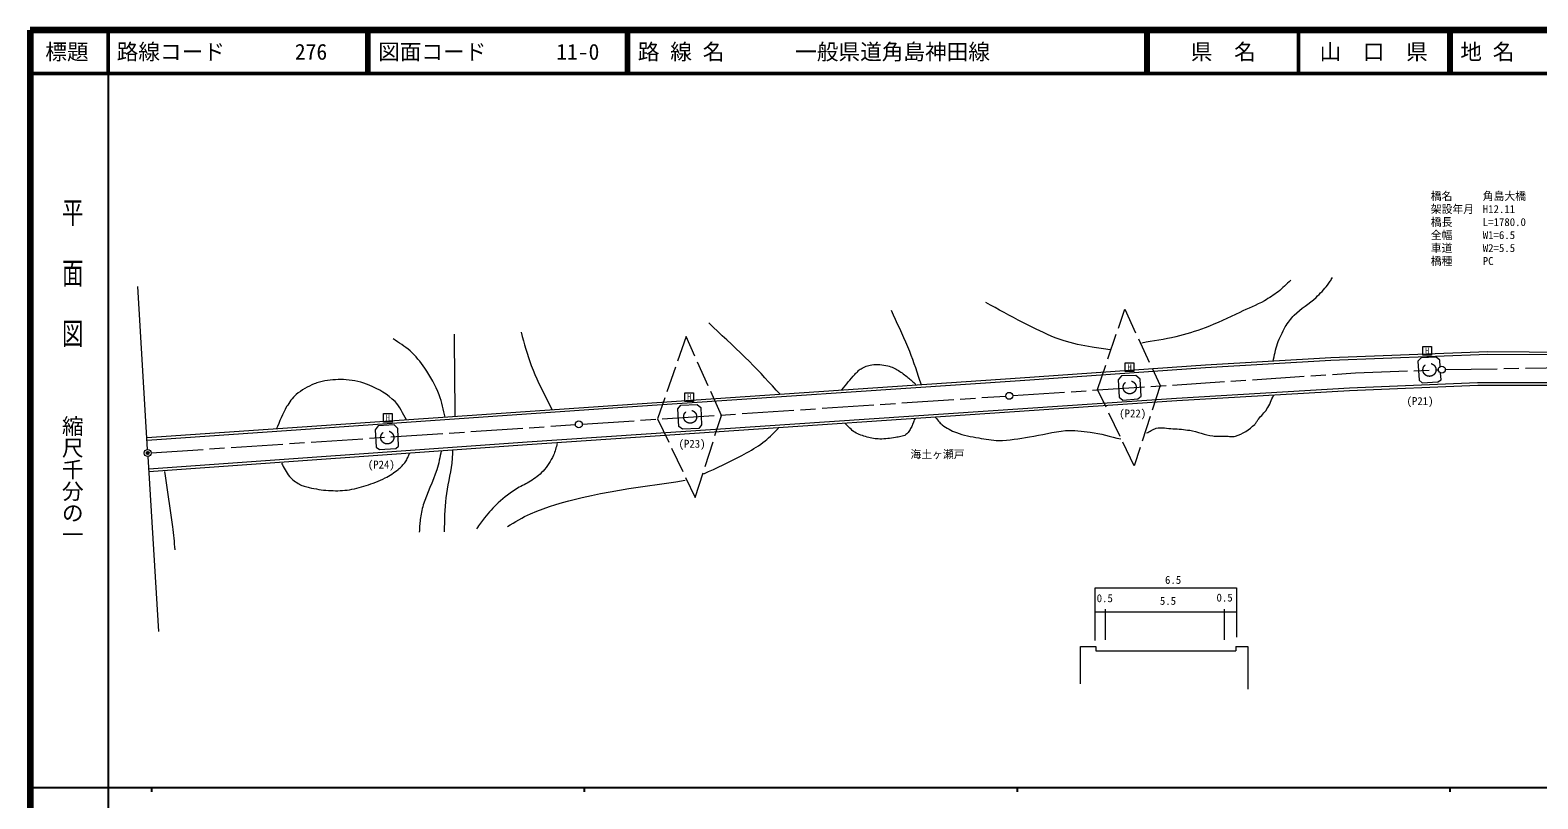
# Model space of a CAD drawing. Units: millimetres, scale not verified. Extents: x 40000 to 680000, y 20000 to 380000.
# Drawn here: x 40000 to 388297, y 202409 to 380000 of the extents above; entities that cross this region are included whole.
import ezdxf
from ezdxf.enums import TextEntityAlignment as Align

# ---------------------------------------------------------------- set-up
doc = ezdxf.new("R2010")
doc.units = ezdxf.units.MM
doc.header["$LTSCALE"] = 1000
doc.header["$PDMODE"] = 32
doc.header["$PDSIZE"] = 500
doc.linetypes.add('CHAIN', pattern=[18.5, 12, -1.5, 3.5, -1.5])
doc.linetypes.add('DASHED', pattern=[7.5, 6, -1.5])
for name, color, linetype, lineweight in [('M-BGD', 7, 'DASHED', 13), ('M-BGD-EXST', 7, 'Continuous', 13), ('M-BMK', 2, 'CHAIN', 13), ('M-STR-HTXT', 7, 'Continuous', 13), ('M-TTL', 2, 'Continuous', 140), ('M-TTL-BAND', 7, 'Continuous', 25), ('M-TTL-LINE', 7, 'Continuous', 50), ('S-BGD', 7, 'Continuous', 13)]:
    doc.layers.add(name, color=color, linetype=linetype, lineweight=lineweight)
for name, color, linetype in [('M-OTRS', 6, 'Continuous'), ('M-TTL-TXT', 7, 'Continuous'), ('S-BGD-HTXT', 7, 'Continuous')]:
    doc.layers.add(name, color=color, linetype=linetype)
doc.styles.add('@ＭＳ ゴシック', font='')
doc.styles.add('ＭＳ ゴシック', font='')
doc.styles.get('@ＭＳ ゴシック').set_extended_font_data('@MS Gothic')
doc.styles.get('ＭＳ ゴシック').set_extended_font_data('MS Gothic')

msp = doc.modelspace()

# ---------------------------------------------------------------- linework, layer by layer
at = {"layer": 'M-BGD'}
for p, q in [((286588, 296951), (292855, 315519)), ((292855, 315519), (301037, 297879)), ((191542, 309223), (184898, 290191)), ((199694, 291003), (191542, 309223)), ((361369, 304305), (360557, 303522)), ((360557, 303522), (360847, 299141)), ((364779, 304421), (361369, 304305)), ((365620, 303769), (364779, 304421)), ((365725, 302264), (365620, 303769)), ((292130, 300128), (291376, 299199)), ((295408, 300244), (292130, 300128)), ((296395, 299344), (295408, 300244)), ((365939, 299185), (365825, 300820)), ((295060, 279369), (286588, 296951)), ((291376, 299199), (291608, 295210)), ((301037, 297879), (295060, 279369)), ((296641, 295471), (296395, 299344)), ((360847, 299141), (361558, 298517)), ((361558, 298517), (365185, 298720)), ((365185, 298720), (365939, 299185)), ((189598, 292497), (190280, 293338)), ((190280, 293338), (194080, 293498)), ((194080, 293498), (194936, 292831)), ((194936, 292831), (195052, 288827)), ((291608, 295210), (292406, 294485)), ((292406, 294485), (295887, 294789)), ((295887, 294789), (296641, 295471)), ((184898, 290191), (193660, 272028)), ((189830, 288435), (189598, 292497)), ((193660, 272028), (199694, 291003)), ((120431, 288595), (119706, 287637)), ((119706, 287637), (119909, 283677)), ((124116, 288827), (120431, 288595)), ((124942, 287942), (124116, 288827)), ((125073, 283851), (124942, 287942)), ((190686, 287812), (189830, 288435)), ((194458, 287986), (190686, 287812)), ((195052, 288827), (194458, 287986)), ((119909, 283677), (120721, 283097)), ((120721, 283097), (124449, 283373)), ((124449, 283373), (125073, 283851))]:
    msp.add_line(p, q, dxfattribs=at)
at = {"layer": 'M-BGD', "linetype": 'Continuous'}
for p, q in [((340469, 304292), (311505, 302609)), ((340498, 303693), (311543, 302010)), ((376697, 305685), (340469, 304292)), ((376706, 305085), (340498, 303693)), ((420877, 305395), (376697, 305685)), ((420864, 304795), (376706, 305085)), ((268679, 299591), (176824, 293382)), ((311505, 302609), (268679, 299591)), ((311543, 302010), (268720, 298992)), ((268720, 298992), (176865, 292784)), ((304847, 295007), (344776, 297329)), ((304885, 294408), (344807, 296729)), ((344776, 297329), (374387, 298606)), ((344807, 296729), (374400, 298006)), ((374387, 298606), (413521, 298606)), ((374400, 298006), (413509, 298006)), ((176824, 293382), (66956, 285781)), ((176865, 292784), (66998, 285182)), ((154788, 284910), (304847, 295007)), ((154829, 284312), (304885, 294408)), ((67389, 278636), (154788, 284910)), ((67425, 278037), (154829, 284312))]:
    msp.add_line(p, q, dxfattribs=at)
for points in [[(331207, 322217), (330847, 321884), (330491, 321546), (330136, 321206), (329781, 320867), (329423, 320532), (329059, 320204), (328687, 319884), (328306, 319577), (327925, 319289), (327539, 319010), (327146, 318738), (326749, 318474), (326346, 318217), (325939, 317968), (325528, 317725), (325114, 317488), (324423, 317114), (323722, 316757), (323013, 316415), (322299, 316083), (321582, 315759), (320863, 315438), (320144, 315116), (319428, 314790), (318437, 314328), (317448, 313861), (316460, 313394), (315469, 312931), (314475, 312477), (313475, 312038), (312467, 311617), (311449, 311221), (310615, 310918), (309777, 310629), (308933, 310353), (308085, 310091), (307234, 309841), (306379, 309603), (305521, 309376), (304660, 309161), (303686, 308938), (302707, 308737), (301725, 308553), (300740, 308381), (299754, 308216), (298767, 308053), (297781, 307886), (296797, 307711)], [(327116, 303504), (327241, 304017), (327359, 304532), (327474, 305048), (327591, 305564), (327713, 306078), (327846, 306588), (327993, 307095), (328160, 307595), (328345, 308091), (328540, 308583), (328747, 309071), (328965, 309555), (329195, 310032), (329438, 310503), (329692, 310968), (329959, 311424), (330184, 311788), (330418, 312147), (330661, 312500), (330914, 312846), (331175, 313185), (331447, 313517), (331728, 313839), (332019, 314152), (332604, 314717), (333220, 315247), (333860, 315752), (334513, 316243), (335170, 316729), (335821, 317223), (336456, 317733), (337067, 318272), (337422, 318606), (337774, 318945), (338120, 319290), (338460, 319640), (338793, 319997), (339117, 320362), (339432, 320734), (339737, 321115), (339890, 321322), (340035, 321534), (340173, 321751), (340308, 321971), (340440, 322193), (340571, 322415), (340704, 322636), (340839, 322856)], [(289515, 306115), (288989, 306193), (288462, 306267), (287935, 306341), (287408, 306415), (286882, 306491), (286356, 306572), (285832, 306659), (285308, 306753), (284463, 306913), (283617, 307074), (282772, 307240), (281930, 307415), (281090, 307604), (280256, 307810), (279427, 308037), (278606, 308291), (277692, 308608), (276788, 308954), (275893, 309323), (275005, 309711), (274123, 310114), (273246, 310528), (272371, 310946), (271498, 311366), (270407, 311901), (269323, 312449), (268246, 313010), (267173, 313580), (266104, 314156), (265036, 314737), (263970, 315320), (262903, 315902), (261835, 316481), (260763, 317053)], [(245894, 298093), (245561, 299056), (245235, 300021), (244911, 300987), (244585, 301952), (244255, 302916), (243916, 303876), (243564, 304832), (243196, 305781), (242761, 306844), (242309, 307900), (241844, 308950), (241368, 309996), (240887, 311039), (240402, 312080), (239917, 313122), (239435, 314165), (238960, 315211)], [(213254, 295917), (212369, 296859), (211487, 297805), (210606, 298752), (209725, 299698), (208841, 300642), (207951, 301580), (207054, 302510), (206146, 303431), (205123, 304446), (204090, 305450), (203048, 306447), (202001, 307437), (200950, 308423), (199897, 309407), (198844, 310391), (197793, 311377), (196746, 312367)], [(227529, 296903), (227899, 297352), (228265, 297805), (228630, 298260), (228995, 298713), (229363, 299164), (229738, 299608), (230122, 300045), (230517, 300472), (230683, 300648), (230849, 300825), (231017, 301001), (231188, 301174), (231365, 301340), (231547, 301498), (231738, 301645), (231939, 301778), (232224, 301942), (232518, 302092), (232819, 302229), (233127, 302351), (233441, 302457), (233759, 302548), (234081, 302621), (234405, 302677), (234871, 302731), (235341, 302758), (235813, 302761), (236285, 302740), (236756, 302697), (237225, 302632), (237689, 302548), (238148, 302445), (238473, 302354), (238792, 302245), (239107, 302121), (239416, 301982), (239722, 301833), (240023, 301675), (240320, 301511), (240614, 301342), (240898, 301170), (241175, 300988), (241448, 300798), (241716, 300601), (241980, 300399), (242242, 300193), (242502, 299985), (242761, 299776), (242996, 299581), (243228, 299382), (243457, 299180), (243684, 298975), (243910, 298768), (244135, 298561), (244361, 298355), (244588, 298151)], [(297900, 286938), (298177, 287079), (298450, 287232), (298721, 287388), (298993, 287543), (299268, 287689), (299549, 287820), (299837, 287929), (300134, 288011), (300608, 288088), (301087, 288123), (301569, 288123), (302053, 288098), (302539, 288057), (303025, 288008), (303510, 287961), (303993, 287924), (304480, 287894), (304968, 287863), (305455, 287828), (305943, 287788), (306429, 287742), (306914, 287687), (307398, 287623), (307880, 287547), (308550, 287412), (309214, 287246), (309873, 287059), (310531, 286865), (311189, 286674), (311850, 286498), (312516, 286350), (313190, 286241), (313561, 286204), (313934, 286185), (314307, 286179), (314681, 286182), (315055, 286191), (315430, 286201), (315804, 286210), (316178, 286212), (316462, 286203), (316748, 286182), (317034, 286157), (317320, 286135), (317605, 286122), (317887, 286126), (318166, 286154), (318441, 286212), (319059, 286414), (319660, 286665), (320244, 286960), (320810, 287295), (321358, 287662), (321886, 288057), (322393, 288475), (322880, 288910), (323010, 289044), (323127, 289189), (323236, 289341), (323338, 289499), (323437, 289660), (323537, 289820), (323640, 289977), (323750, 290129), (323992, 290427), (324245, 290716), (324504, 291001), (324764, 291285), (325020, 291571), (325269, 291863), (325505, 292165), (325723, 292479), (325948, 292850), (326154, 293232), (326345, 293623), (326525, 294019), (326700, 294419), (326873, 294819), (327049, 295218), (327232, 295612)], [(244356, 290201), (244254, 289950), (244157, 289696), (244061, 289441), (243965, 289186), (243864, 288934), (243758, 288684), (243642, 288439), (243515, 288200), (243389, 287973), (243262, 287744), (243130, 287516), (242991, 287294), (242842, 287081), (242678, 286883), (242497, 286703), (242296, 286546), (242029, 286390), (241745, 286270), (241448, 286178), (241141, 286108), (240828, 286052), (240513, 286005), (240198, 285959), (239888, 285908), (239443, 285827), (238995, 285752), (238547, 285684), (238097, 285625), (237646, 285578), (237195, 285545), (236743, 285529), (236291, 285530), (235920, 285547), (235550, 285578), (235181, 285621), (234813, 285676), (234447, 285741), (234082, 285817), (233720, 285902), (233360, 285995), (232992, 286096), (232624, 286204), (232258, 286320), (231896, 286446), (231539, 286584), (231189, 286738), (230848, 286908), (230517, 287097), (230207, 287306), (229913, 287537), (229632, 287784), (229360, 288044), (229093, 288310), (228827, 288578), (228558, 288843), (228283, 289099)], [(249027, 290658), (249234, 290423), (249435, 290182), (249634, 289939), (249834, 289696), (250038, 289459), (250250, 289229), (250473, 289011), (250710, 288809), (251081, 288529), (251465, 288267), (251861, 288020), (252266, 287789), (252680, 287573), (253101, 287371), (253528, 287184), (253960, 287010), (254584, 286788), (255218, 286595), (255860, 286427), (256508, 286279), (257160, 286147), (257815, 286024), (258470, 285908), (259124, 285791), (259700, 285688), (260277, 285585), (260856, 285489), (261436, 285401), (262017, 285325), (262599, 285266), (263182, 285227), (263766, 285211), (264656, 285229), (265544, 285285), (266430, 285374), (267315, 285486), (268198, 285615), (269081, 285752), (269964, 285891), (270845, 286024), (271892, 286195), (272934, 286398), (273974, 286618), (275014, 286841), (276055, 287053), (277098, 287238), (278146, 287384), (279201, 287474), (279913, 287500), (280625, 287501), (281338, 287480), (282050, 287438), (282762, 287380), (283472, 287306), (284181, 287221), (284888, 287126), (285777, 286985), (286660, 286816), (287540, 286625), (288418, 286419), (289294, 286205), (290169, 285988), (291045, 285775), (291923, 285574)], [(195644, 277465), (196743, 278000), (197847, 278526), (198954, 279048), (200061, 279569), (201165, 280095), (202264, 280630), (203356, 281180), (204438, 281748), (205508, 282339), (206063, 282658), (206616, 282982), (207164, 283313), (207708, 283653), (208245, 284002), (208773, 284363), (209293, 284737), (209802, 285124), (210210, 285459), (210606, 285809), (210992, 286170), (211371, 286539), (211746, 286912), (212120, 287287), (212496, 287659), (212877, 288025)], [(161756, 284515), (161652, 284172), (161556, 283826), (161461, 283480), (161366, 283134), (161265, 282790), (161154, 282450), (161029, 282115), (160886, 281788), (160642, 281293), (160383, 280806), (160107, 280326), (159816, 279856), (159507, 279397), (159182, 278951), (158839, 278519), (158478, 278103), (158156, 277768), (157818, 277450), (157466, 277146), (157102, 276855), (156729, 276575), (156348, 276304), (155964, 276040), (155577, 275782), (155220, 275561), (154852, 275357), (154478, 275165), (154100, 274979), (153722, 274794), (153346, 274604), (152977, 274403), (152617, 274186), (152027, 273801), (151444, 273405), (150867, 272999), (150298, 272581), (149738, 272152), (149188, 271711), (148648, 271258), (148120, 270792), (147694, 270395), (147278, 269986), (146872, 269568), (146475, 269141), (146086, 268706), (145704, 268265), (145328, 267818), (144958, 267368), (144714, 267060), (144479, 266747), (144250, 266428), (144024, 266106), (143802, 265783), (143580, 265459), (143356, 265136), (143130, 264815)], [(150267, 265337), (150927, 265711), (151582, 266095), (152235, 266484), (152889, 266870), (153547, 267248), (154212, 267611), (154888, 267953), (155577, 268268), (157023, 268862), (158486, 269414), (159964, 269927), (161455, 270405), (162957, 270851), (164466, 271270), (165982, 271665), (167501, 272039), (169643, 272526), (171796, 272966), (173956, 273365), (176123, 273731), (178295, 274072), (180471, 274396), (182649, 274709), (184827, 275021), (187004, 275337), (189179, 275665), (191350, 276014)]]:
    msp.add_lwpolyline(points, dxfattribs=at)
at = {"layer": 'M-BGD'}
for centre in [(363255, 301520), (294001, 297487), (192470, 290684), (122505, 285897)]:
    msp.add_circle(centre, 1500, dxfattribs=at)
at = {"layer": 'M-BGD-EXST'}
for points in [[(153401, 310191), (153687, 309228), (153963, 308261), (154235, 307292), (154508, 306324), (154791, 305359), (155087, 304399), (155405, 303446), (155751, 302503), (156167, 301462), (156609, 300432), (157071, 299411), (157549, 298396), (158038, 297387), (158535, 296380), (159035, 295375), (159534, 294369), (160026, 293361), (160509, 292348)], [(135877, 290550), (135710, 291198), (135555, 291850), (135405, 292503), (135252, 293156), (135090, 293805), (134913, 294450), (134713, 295087), (134484, 295714), (134149, 296527), (133790, 297332), (133408, 298127), (133004, 298910), (132578, 299683), (132131, 300443), (131664, 301190), (131177, 301923), (130799, 302459), (130406, 302986), (129999, 303503), (129578, 304008), (129143, 304501), (128693, 304981), (128230, 305447), (127753, 305898), (127298, 306292), (126824, 306663), (126337, 307018), (125840, 307360), (125337, 307695), (124832, 308029), (124331, 308366), (123836, 308712)], [(137937, 309727), (137946, 308716), (137956, 307704), (137966, 306692), (137976, 305681), (137986, 304669), (137996, 303658), (138006, 302646), (138016, 301635), (138026, 300623), (138036, 299611), (138045, 298600), (138055, 297588), (138064, 296577), (138073, 295565), (138082, 294553), (138086, 294067), (138090, 293581), (138093, 293096), (138097, 292610), (138100, 292124), (138104, 291638), (138107, 291152), (138111, 290666)], [(126933, 289998), (126615, 290530), (126313, 291074), (126018, 291624), (125719, 292172), (125407, 292708), (125072, 293227), (124704, 293719), (124293, 294176), (123650, 294781), (122969, 295345), (122254, 295871), (121510, 296360), (120743, 296813), (119956, 297232), (119156, 297620), (118346, 297977), (117704, 298229), (117050, 298450), (116386, 298643), (115713, 298808), (115034, 298947), (114351, 299062), (113665, 299154), (112978, 299225), (112366, 299265), (111751, 299282), (111136, 299276), (110521, 299249), (109906, 299202), (109293, 299138), (108682, 299058), (108075, 298963), (107763, 298907), (107452, 298843), (107142, 298770), (106835, 298688), (106530, 298597), (106229, 298497), (105931, 298387), (105638, 298267), (105082, 298021), (104530, 297762), (103984, 297487), (103449, 297193), (102926, 296880), (102418, 296545), (101928, 296186), (101460, 295801), (101134, 295499), (100826, 295179), (100534, 294844), (100255, 294495), (99990, 294135), (99736, 293767), (99491, 293393), (99255, 293016), (98896, 292394), (98568, 291755), (98264, 291105), (97976, 290445), (97697, 289780), (97421, 289114), (97140, 288451), (96847, 287793)], [(98036, 279989), (98261, 279599), (98476, 279202), (98687, 278802), (98900, 278403), (99121, 278011), (99356, 277629), (99611, 277261), (99893, 276914), (100145, 276642), (100409, 276382), (100686, 276134), (100973, 275898), (101271, 275675), (101578, 275465), (101892, 275268), (102214, 275086), (102481, 274953), (102755, 274835), (103034, 274730), (103318, 274637), (103606, 274552), (103896, 274475), (104187, 274402), (104477, 274331), (105021, 274207), (105568, 274094), (106117, 273993), (106668, 273904), (107221, 273826), (107776, 273760), (108331, 273706), (108887, 273664), (109431, 273633), (109976, 273612), (110521, 273601), (111067, 273603), (111612, 273617), (112156, 273646), (112698, 273690), (113239, 273751), (113793, 273832), (114343, 273931), (114891, 274047), (115437, 274176), (115979, 274318), (116519, 274470), (117056, 274630), (117591, 274796), (118156, 274977), (118719, 275166), (119279, 275363), (119836, 275571), (120387, 275790), (120933, 276024), (121471, 276272), (122001, 276536), (122396, 276748), (122786, 276970), (123170, 277202), (123548, 277443), (123920, 277695), (124284, 277957), (124641, 278228), (124990, 278509), (125225, 278708), (125457, 278912), (125685, 279122), (125906, 279338), (126119, 279562), (126324, 279792), (126519, 280031), (126701, 280279), (126854, 280516), (126991, 280761), (127116, 281014), (127233, 281272), (127345, 281532), (127456, 281794), (127569, 282054), (127688, 282310)], [(134985, 282839), (134859, 282286), (134739, 281731), (134622, 281176), (134504, 280621), (134380, 280067), (134249, 279515), (134106, 278967), (133947, 278422), (133601, 277391), (133212, 276374), (132796, 275367), (132367, 274365), (131940, 273361), (131529, 272353), (131149, 271333), (130814, 270299), (130698, 269885), (130592, 269468), (130494, 269050), (130405, 268629), (130324, 268206), (130249, 267783), (130181, 267358), (130118, 266933), (130071, 266572), (130034, 266211), (130004, 265848), (129979, 265485), (129957, 265121), (129935, 264758), (129912, 264395), (129886, 264032)], [(135688, 264090), (135732, 265077), (135768, 266064), (135799, 267052), (135833, 268040), (135873, 269028), (135927, 270014), (135999, 270998), (136094, 271981), (136226, 272988), (136391, 273990), (136577, 274989), (136775, 275986), (136974, 276983), (137164, 277982), (137333, 278983), (137472, 279989), (137513, 280363), (137545, 280738), (137571, 281113), (137593, 281489), (137613, 281864), (137632, 282240), (137652, 282616), (137676, 282992)], [(71025, 278074), (71182, 277008), (71341, 275942), (71502, 274877), (71664, 273812), (71826, 272746), (71987, 271681), (72146, 270615), (72302, 269549), (72455, 268483), (72603, 267416), (72746, 266348), (72882, 265279), (72962, 264613), (73035, 263946), (73105, 263279), (73172, 262612), (73236, 261944), (73301, 261276), (73366, 260608), (73433, 259941)]]:
    msp.add_lwpolyline(points, dxfattribs=at)
at = {"layer": 'M-BMK'}
for p, q in [((266985, 295568), (346182, 300818)), ((346182, 300818), (365316, 301536)), ((366915, 301580), (394985, 302074)), ((167550, 288962), (265388, 295462)), ((67968, 282361), (165953, 288856))]:
    msp.add_line(p, q, dxfattribs=at)
at = {"layer": 'M-BMK', "linetype": 'Continuous'}
for centre in [(366115, 301566), (266187, 295515), (166751, 288909), (67169, 282308)]:
    msp.add_circle(centre, 800, dxfattribs=at)
at = {"layer": 'M-OTRS'}
msp.add_point((67169, 282308), dxfattribs=at)
at = {"layer": 'M-STR-HTXT'}
for p, q in [((67122, 283107), (64870, 320804)), ((67217, 281510), (69639, 241077)), ((286023, 238997), (286023, 251187)), ((286023, 251187), (318658, 251187)), ((318658, 251187), (318658, 239729)), ((286023, 245612), (318658, 245612)), ((288373, 246221), (288373, 239111)), ((315844, 246221), (315844, 239111)), ((282657, 228988), (282657, 237617)), ((282657, 237617), (286218, 237617)), ((286218, 237617), (286218, 236588)), ((318521, 237617), (318521, 236588)), ((318521, 237617), (321336, 237617)), ((321336, 237617), (321336, 227767)), ((286218, 236588), (318521, 236588))]:
    msp.add_line(p, q, dxfattribs=at)
at = {"layer": 'M-TTL'}
for p, q in [((680000, 380000), (40000, 380000)), ((40000, 380000), (40000, 20000))]:
    msp.add_line(p, q, dxfattribs=at)
at = {"layer": 'M-TTL-BAND'}
for p, q in [((58000, 370000), (58000, 20000)), ((40000, 205000), (579000, 205000)), ((68000, 205000), (68000, 204000)), ((168000, 205000), (168000, 204000)), ((268000, 205000), (268000, 204000)), ((368000, 205000), (368000, 204000))]:
    msp.add_line(p, q, dxfattribs=at)
at = {"layer": 'M-TTL-LINE'}
for p, q in [((58000, 380000), (58000, 370000)), ((117750, 380000), (117750, 370000)), ((118250, 380000), (118250, 370000)), ((177750, 380000), (177750, 370000)), ((178250, 380000), (178250, 370000)), ((297750, 380000), (297750, 370000)), ((298250, 380000), (298250, 370000)), ((333000, 380000), (333000, 370000)), ((367750, 380000), (367750, 370000)), ((368250, 380000), (368250, 370000)), ((40000, 370000), (680000, 370000))]:
    msp.add_line(p, q, dxfattribs=at)
at = {"layer": 'S-BGD'}
for p, q in [((361751, 306941), (363751, 306941)), ((361751, 304941), (361751, 306941)), ((363751, 306941), (363751, 304941)), ((292990, 303111), (294990, 303111)), ((292990, 301111), (292990, 303111)), ((294990, 303111), (294990, 301111)), ((363751, 304941), (361751, 304941)), ((294990, 301111), (292990, 301111)), ((191256, 296221), (193256, 296221)), ((191256, 294221), (191256, 296221)), ((193256, 296221), (193256, 294221)), ((193256, 294221), (191256, 294221)), ((121610, 291419), (123610, 291419)), ((121610, 289419), (121610, 291419)), ((123610, 289419), (121610, 289419)), ((123610, 291419), (123610, 289419))]:
    msp.add_line(p, q, dxfattribs=at)

# ---------------------------------------------------------------- texts
at = {"layer": 'M-BGD', "style": 'ＭＳ ゴシック'}
for s, p in [('(P22)', (294701, 289984)), ('(P21)', (361083, 292842)), ('(P23)', (192909, 282977)), ('(P24)', (121124, 278176))]:
    msp.add_text(s, height=1833, dxfattribs=at).set_placement(p, align=Align.BOTTOM_CENTER)
at = {"layer": 'M-STR-HTXT', "style": 'ＭＳ ゴシック'}
for s, p in [('橋名', (363566, 340192)), ('角島大橋', (375566, 340192)), ('架設年月', (363566, 337192)), ('H12.11', (375566, 337192)), ('橋長', (363566, 334192)), ('L=1780.0', (375566, 334192)), ('全幅', (363566, 331192)), ('W1=6.5', (375566, 331192)), ('橋種', (363566, 325192)), ('車道', (363566, 328192)), ('W2=5.5', (375566, 328192)), ('PC', (375566, 325192)), ('海土ヶ瀬戸', (243362, 280536))]:
    msp.add_text(s, height=1833, dxfattribs=at).set_placement(p, align=Align.BOTTOM_LEFT)
for s, p in [('6.5', (304040, 251531)), ('0.5', (288257, 247295)), ('5.5', (302850, 246686)), ('0.5', (315935, 247440))]:
    msp.add_text(s, height=1833, dxfattribs=at).set_placement(p, align=Align.BOTTOM_CENTER)
at = {"layer": 'M-TTL-BAND', "style": '@ＭＳ ゴシック', "width": 1.4}
msp.add_text('平  面  図', height=3666, rotation=270, dxfattribs=at).set_placement((49777, 306475), align=Align.MIDDLE_RIGHT)
at = {"layer": 'M-TTL-BAND', "style": '@ＭＳ ゴシック'}
msp.add_text('縮尺千分の一', height=3666, rotation=270, dxfattribs=at).set_placement((49777, 261030), align=Align.MIDDLE_RIGHT)
at = {"layer": 'M-TTL-TXT', "style": 'ＭＳ ゴシック'}
for s, p in [('標題', (48500, 375000)), ('県\u3000名', (315625, 375000)), ('山\u3000口\u3000県', (350375, 375000))]:
    msp.add_text(s, height=3666, dxfattribs=at).set_placement(p, align=Align.MIDDLE_CENTER)
for s, p in [('路線コード', (60000, 375000)), ('276', (101142, 375000)), ('図面コード', (120380, 375000)), ('11-0', (161521, 375000)), ('路 線 名', (180380, 375000)), ('一般県道角島神田線', (216734, 375000)), ('地 名', (370380, 375000))]:
    msp.add_text(s, height=3666, dxfattribs=at).set_placement(p, align=Align.MIDDLE_LEFT)
at = {"layer": 'S-BGD-HTXT', "style": 'ＭＳ ゴシック'}
for p in [(362751, 304941), (293990, 301111), (192256, 294221), (122610, 289419)]:
    msp.add_text('H', height=1320, dxfattribs=at).set_placement(p, align=Align.BOTTOM_CENTER)

doc.saveas('drawing.dxf')
